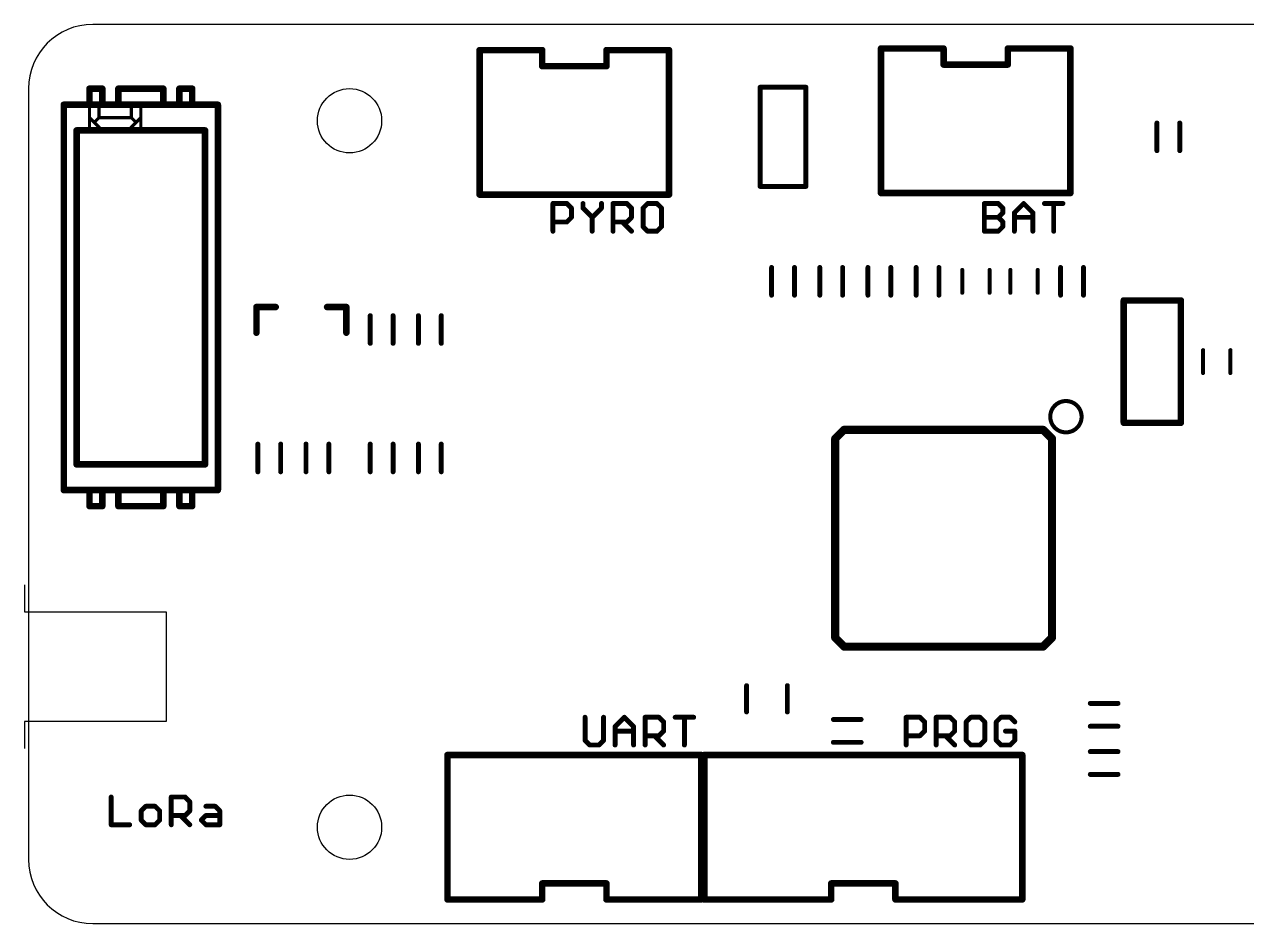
# Model space of a CAD drawing. Extents: x -0.1 to 75.1, y 0 to 28.
# Drawn here: x -0.12 to 37.94, y 0 to 28 of the extents above; entities that cross this region are included whole.
import ezdxf

# ---------------------------------------------------------------- set-up
doc = ezdxf.new("R2010")
doc.units = 0
doc.layers.add('20', color=7, linetype='CONTINUOUS')
doc.layers.add('21', color=253, linetype='CONTINUOUS')

msp = doc.modelspace()

# ---------------------------------------------------------------- linework, layer by layer
at = {"layer": '20'}
for p, q in [((73, 28), (2, 28)), ((0, 26), (0, 2)), ((-0.125, 10.55), (-0.125, 9.7125)), ((-0.125, 9.7125), (4.2875, 9.7125)), ((4.2875, 9.7125), (4.2875, 6.2875)), ((4.2875, 6.2875), (-0.125, 6.2875)), ((-0.125, 6.2875), (-0.125, 5.45)), ((2, 0), (73, 0))]:
    msp.add_line(p, q, dxfattribs=at)
for centre in [(10, 25), (10, 3)]:
    msp.add_circle(centre, 1, dxfattribs=at)
for centre, start, end in [((2, 26), 90, 180), ((2, 2), 180, 270)]:
    msp.add_arc(centre, 2, start, end, dxfattribs=at)
at = {"layer": '21'}
for points, const_width in [([(14.05, 22.7), (14.05, 27.2)], 0.2032), ([(14.05, 27.2), (16, 27.2)], 0.2032), ([(16, 26.7), (16, 27.2)], 0.2032), ([(18, 27.2), (19.95, 27.2)], 0.2032), ([(18, 26.7), (18, 27.2)], 0.2032), ([(19.95, 27.2), (19.95, 22.7)], 0.2032), ([(26.55, 22.75), (26.55, 27.25)], 0.2032), ([(26.55, 27.25), (28.5, 27.25)], 0.2032), ([(28.5, 26.75), (28.5, 27.25)], 0.2032), ([(30.5, 27.25), (32.45, 27.25)], 0.2032), ([(30.5, 26.75), (30.5, 27.25)], 0.2032), ([(32.45, 27.25), (32.45, 22.75)], 0.2032), ([(18, 26.7), (16, 26.7)], 0.2032), ([(30.5, 26.75), (28.5, 26.75)], 0.2032), ([(2.3, 26), (1.9, 26)], 0.2032), ([(1.9, 26), (1.9, 25.6)], 0.2032), ([(2.3, 25.6), (2.3, 26)], 0.2032), ([(4.2, 26), (2.8, 26)], 0.2032), ([(2.8, 26), (2.8, 25.6)], 0.2032), ([(4.2, 25.6), (4.2, 26)], 0.2032), ([(5.1, 26), (4.7, 26)], 0.2032), ([(4.7, 26), (4.7, 25.6)], 0.2032), ([(5.1, 25.6), (5.1, 26)], 0.2032), ([(22.787, 22.956), (22.787, 26.044)], 0.1524), ([(22.787, 26.044), (24.212, 26.044)], 0.1524), ([(24.212, 26.044), (24.212, 22.956)], 0.1524), ([(5.9, 25.5), (1.1, 25.5)], 0.2032), ([(1.1, 25.5), (1.1, 13.5)], 0.2032), ([(5.9, 25.5), (5.9, 13.5)], 0.2032), ([(1.9, 25.4), (1.9, 25.1)], 0.1016), ([(1.9, 25.1), (1.9, 24.8)], 0.1016), ([(1.9, 25.1), (2.2, 24.8)], 0.1016), ([(2.1, 25), (2.2, 25.1)], 0.1016), ([(2.2, 25.4), (2.2, 25.1)], 0.1016), ([(2.2, 25.1), (3.2, 25.1)], 0.1016), ([(3.2, 25.1), (3.2, 25.4)], 0.1016), ([(3.5, 25.1), (3.2, 24.8)], 0.1016), ([(3.3, 25), (3.2, 25.1)], 0.1016), ([(3.5, 25.4), (3.5, 25.1)], 0.1016), ([(3.5, 25.1), (3.5, 24.8)], 0.1016), ([(1.5, 24.7), (1.5, 14.3)], 0.2032), ([(5.5, 24.7), (1.5, 24.7)], 0.2032), ([(5.5, 24.7), (5.5, 14.3)], 0.2032), ([(35.144, 24.932), (35.144, 24.068)], 0.1524), ([(35.856, 24.068), (35.856, 24.932)], 0.1524), ([(24.212, 22.956), (22.787, 22.956)], 0.1524), ([(32.45, 22.75), (26.55, 22.75)], 0.2032), ([(19.95, 22.7), (14.05, 22.7)], 0.2032), ([(16.3341, 21.5602), (16.3341, 22.4245)], 0.1524), ([(16.3341, 22.4245), (16.7663, 22.4245)], 0.1524), ([(16.7663, 22.4245), (16.9103, 22.2805)], 0.1524), ([(17.2696, 22.4245), (17.2696, 22.2805)], 0.1524), ([(17.8459, 22.2805), (17.8459, 22.4245)], 0.1524), ([(18.2052, 21.5602), (18.2052, 22.4245)], 0.1524), ([(18.2052, 22.4245), (18.6373, 22.4245)], 0.1524), ([(18.6373, 22.4245), (18.7814, 22.2805)], 0.1524), ([(19.2847, 22.4245), (19.1407, 22.2805)], 0.1524), ([(19.5728, 22.4245), (19.2847, 22.4245)], 0.1524), ([(19.7169, 22.2805), (19.5728, 22.4245)], 0.1524), ([(29.7696, 21.5602), (29.7696, 22.4245)], 0.1524), ([(29.7696, 22.4245), (30.2018, 22.4245)], 0.1524), ([(30.2018, 22.4245), (30.3459, 22.2805)], 0.1524), ([(30.7052, 22.1364), (30.9933, 22.4245)], 0.1524), ([(30.9933, 22.4245), (31.2814, 22.1364)], 0.1524), ([(31.6407, 22.4245), (32.2169, 22.4245)], 0.1524), ([(31.9288, 21.5602), (31.9288, 22.4245)], 0.1524), ([(16.9103, 22.2805), (16.9103, 21.9924)], 0.1524), ([(17.2696, 22.2805), (17.5578, 21.9924)], 0.1524), ([(17.5578, 21.9924), (17.8459, 22.2805)], 0.1524), ([(18.7814, 22.2805), (18.7814, 21.9924)], 0.1524), ([(19.1407, 22.2805), (19.1407, 21.7043)], 0.1524), ([(19.7169, 21.7043), (19.7169, 22.2805)], 0.1524), ([(30.3459, 22.1364), (30.2018, 21.9924)], 0.1524), ([(30.3459, 22.2805), (30.3459, 22.1364)], 0.1524), ([(30.7052, 21.5602), (30.7052, 22.1364)], 0.1524), ([(31.2814, 22.1364), (31.2814, 21.5602)], 0.1524), ([(16.7663, 21.8483), (16.3341, 21.8483)], 0.1524), ([(16.9103, 21.9924), (16.7663, 21.8483)], 0.1524), ([(17.5578, 21.9924), (17.5578, 21.5602)], 0.1524), ([(18.6373, 21.8483), (18.2052, 21.8483)], 0.1524), ([(18.4933, 21.8483), (18.7814, 21.5602)], 0.1524), ([(18.7814, 21.9924), (18.6373, 21.8483)], 0.1524), ([(19.1407, 21.7043), (19.2847, 21.5602)], 0.1524), ([(19.5728, 21.5602), (19.7169, 21.7043)], 0.1524), ([(29.7696, 21.9924), (30.2018, 21.9924)], 0.1524), ([(30.2018, 21.9924), (30.3459, 21.8483)], 0.1524), ([(30.3459, 21.7043), (30.2018, 21.5602)], 0.1524), ([(30.3459, 21.8483), (30.3459, 21.7043)], 0.1524), ([(30.7052, 21.9924), (31.2814, 21.9924)], 0.1524), ([(19.2847, 21.5602), (19.5728, 21.5602)], 0.1524), ([(30.2018, 21.5602), (29.7696, 21.5602)], 0.1524), ([(23.144, 20.432), (23.144, 19.568)], 0.1524), ([(23.856, 19.568), (23.856, 20.432)], 0.1524), ([(24.644, 20.432), (24.644, 19.568)], 0.1524), ([(25.356, 19.568), (25.356, 20.432)], 0.1524), ([(26.144, 20.432), (26.144, 19.568)], 0.1524), ([(26.856, 19.568), (26.856, 20.432)], 0.1524), ([(27.644, 20.432), (27.644, 19.568)], 0.1524), ([(28.356, 19.568), (28.356, 20.432)], 0.1524), ([(29.081, 20.356), (29.081, 19.644)], 0.127), ([(29.932, 20.356), (29.932, 19.644)], 0.127), ([(30.581, 20.356), (30.581, 19.644)], 0.127), ([(31.432, 20.356), (31.432, 19.644)], 0.127), ([(32.144, 20.432), (32.144, 19.568)], 0.1524), ([(32.856, 19.568), (32.856, 20.432)], 0.1524), ([(34.111, 15.595), (34.111, 19.405)], 0.2032), ([(34.111, 19.405), (35.889, 19.405)], 0.2032), ([(35.889, 19.405), (35.889, 15.595)], 0.2032), ([(7.7, 19.2), (7.1, 19.2)], 0.2032), ([(7.1, 19.2), (7.1, 18.4)], 0.2032), ([(9.3, 19.2), (9.9, 19.2)], 0.2032), ([(9.9, 19.2), (9.9, 18.4)], 0.2032), ([(10.644, 18.932), (10.644, 18.068)], 0.1524), ([(11.356, 18.068), (11.356, 18.932)], 0.1524), ([(12.144, 18.932), (12.144, 18.068)], 0.1524), ([(12.856, 18.068), (12.856, 18.932)], 0.1524), ([(36.581, 17.856), (36.581, 17.144)], 0.127), ([(37.432, 17.856), (37.432, 17.144)], 0.127), ([(35.889, 15.595), (34.111, 15.595)], 0.2032), ([(25.125, 15.1), (25.4, 15.375)], 0.254), ([(25.125, 8.9), (25.125, 15.1)], 0.254), ([(25.4, 15.375), (31.6, 15.375)], 0.254), ([(31.6, 15.375), (31.875, 15.1)], 0.254), ([(31.875, 15.1), (31.875, 8.9)], 0.254), ([(7.144, 14.932), (7.144, 14.068)], 0.1524), ([(7.856, 14.068), (7.856, 14.932)], 0.1524), ([(8.644, 14.932), (8.644, 14.068)], 0.1524), ([(9.356, 14.068), (9.356, 14.932)], 0.1524), ([(10.644, 14.932), (10.644, 14.068)], 0.1524), ([(11.356, 14.068), (11.356, 14.932)], 0.1524), ([(12.144, 14.932), (12.144, 14.068)], 0.1524), ([(12.856, 14.068), (12.856, 14.932)], 0.1524), ([(1.5, 14.3), (5.5, 14.3)], 0.2032), ([(1.1, 13.5), (5.9, 13.5)], 0.2032), ([(1.9, 13.4), (1.9, 13)], 0.2032), ([(2.3, 13), (2.3, 13.4)], 0.2032), ([(2.8, 13.4), (2.8, 13)], 0.2032), ([(4.2, 13), (4.2, 13.4)], 0.2032), ([(4.7, 13.4), (4.7, 13)], 0.2032), ([(5.1, 13), (5.1, 13.4)], 0.2032), ([(1.9, 13), (2.3, 13)], 0.2032), ([(2.8, 13), (4.2, 13)], 0.2032), ([(4.7, 13), (5.1, 13)], 0.2032), ([(25.4, 8.625), (25.125, 8.9)], 0.254), ([(31.875, 8.9), (31.6, 8.625)], 0.254), ([(31.6, 8.625), (25.4, 8.625)], 0.254), ([(22.365, 6.59), (22.365, 7.41)], 0.1524), ([(23.635, 6.59), (23.635, 7.41)], 0.1524), ([(33.932, 6.856), (33.068, 6.856)], 0.1524), ([(17.3341, 6.4245), (17.3341, 5.7043)], 0.1524), ([(17.9103, 5.7043), (17.9103, 6.4245)], 0.1524), ([(18.2696, 6.1364), (18.5578, 6.4245)], 0.1524), ([(18.5578, 6.4245), (18.8459, 6.1364)], 0.1524), ([(19.2052, 5.5602), (19.2052, 6.4245)], 0.1524), ([(19.2052, 6.4245), (19.6373, 6.4245)], 0.1524), ([(19.6373, 6.4245), (19.7814, 6.2805)], 0.1524), ([(20.1407, 6.4245), (20.7169, 6.4245)], 0.1524), ([(20.4288, 5.5602), (20.4288, 6.4245)], 0.1524), ([(27.3341, 5.5602), (27.3341, 6.4245)], 0.1524), ([(27.3341, 6.4245), (27.7663, 6.4245)], 0.1524), ([(27.7663, 6.4245), (27.9103, 6.2805)], 0.1524), ([(28.2696, 5.5602), (28.2696, 6.4245)], 0.1524), ([(28.2696, 6.4245), (28.7018, 6.4245)], 0.1524), ([(28.7018, 6.4245), (28.8459, 6.2805)], 0.1524), ([(29.3492, 6.4245), (29.2052, 6.2805)], 0.1524), ([(29.6373, 6.4245), (29.3492, 6.4245)], 0.1524), ([(29.7814, 6.2805), (29.6373, 6.4245)], 0.1524), ([(30.2847, 6.4245), (30.1407, 6.2805)], 0.1524), ([(30.5728, 6.4245), (30.2847, 6.4245)], 0.1524), ([(30.7169, 6.2805), (30.5728, 6.4245)], 0.1524), ([(18.2696, 5.5602), (18.2696, 6.1364)], 0.1524), ([(18.8459, 6.1364), (18.8459, 5.5602)], 0.1524), ([(19.7814, 6.2805), (19.7814, 5.9924)], 0.1524), ([(25.932, 6.356), (25.068, 6.356)], 0.1524), ([(27.9103, 6.2805), (27.9103, 5.9924)], 0.1524), ([(28.8459, 6.2805), (28.8459, 5.9924)], 0.1524), ([(29.2052, 6.2805), (29.2052, 5.7043)], 0.1524), ([(29.7814, 5.7043), (29.7814, 6.2805)], 0.1524), ([(30.1407, 6.2805), (30.1407, 5.7043)], 0.1524), ([(33.068, 6.144), (33.932, 6.144)], 0.1524), ([(17.3341, 5.7043), (17.4782, 5.5602)], 0.1524), ([(17.7663, 5.5602), (17.9103, 5.7043)], 0.1524), ([(18.2696, 5.9924), (18.8459, 5.9924)], 0.1524), ([(19.6373, 5.8483), (19.2052, 5.8483)], 0.1524), ([(19.4933, 5.8483), (19.7814, 5.5602)], 0.1524), ([(19.7814, 5.9924), (19.6373, 5.8483)], 0.1524), ([(25.068, 5.644), (25.932, 5.644)], 0.1524), ([(27.7663, 5.8483), (27.3341, 5.8483)], 0.1524), ([(27.9103, 5.9924), (27.7663, 5.8483)], 0.1524), ([(28.7018, 5.8483), (28.2696, 5.8483)], 0.1524), ([(28.5578, 5.8483), (28.8459, 5.5602)], 0.1524), ([(28.8459, 5.9924), (28.7018, 5.8483)], 0.1524), ([(29.2052, 5.7043), (29.3492, 5.5602)], 0.1524), ([(29.6373, 5.5602), (29.7814, 5.7043)], 0.1524), ([(30.1407, 5.7043), (30.2847, 5.5602)], 0.1524), ([(30.7169, 5.9924), (30.4288, 5.9924)], 0.1524), ([(30.5728, 5.5602), (30.7169, 5.7043)], 0.1524), ([(30.7169, 5.7043), (30.7169, 5.9924)], 0.1524), ([(13.05, 0.75), (13.05, 5.25)], 0.2032), ([(13.05, 5.25), (20.95, 5.25)], 0.2032), ([(17.4782, 5.5602), (17.7663, 5.5602)], 0.1524), ([(20.95, 5.25), (20.95, 0.75)], 0.2032), ([(21.05, 0.75), (21.05, 5.25)], 0.2032), ([(21.05, 5.25), (30.95, 5.25)], 0.2032), ([(29.3492, 5.5602), (29.6373, 5.5602)], 0.1524), ([(30.2847, 5.5602), (30.5728, 5.5602)], 0.1524), ([(30.95, 5.25), (30.95, 0.75)], 0.2032), ([(33.932, 5.356), (33.068, 5.356)], 0.1524), ([(33.068, 4.644), (33.932, 4.644)], 0.1524), ([(2.5762, 3.9405), (2.5762, 3.0762)], 0.1524), ([(4.4472, 3.0762), (4.4472, 3.9405)], 0.1524), ([(4.4472, 3.9405), (4.8794, 3.9405)], 0.1524), ([(4.8794, 3.9405), (5.0235, 3.7965)], 0.1524), ([(5.0235, 3.7965), (5.0235, 3.5084)], 0.1524), ([(3.6558, 3.6524), (3.5117, 3.5084)], 0.1524), ([(3.5117, 3.5084), (3.5117, 3.2203)], 0.1524), ([(3.9439, 3.6524), (3.6558, 3.6524)], 0.1524), ([(4.0879, 3.5084), (3.9439, 3.6524)], 0.1524), ([(4.0879, 3.2203), (4.0879, 3.5084)], 0.1524), ([(4.8794, 3.3643), (4.4472, 3.3643)], 0.1524), ([(4.7354, 3.3643), (5.0235, 3.0762)], 0.1524), ([(5.0235, 3.5084), (4.8794, 3.3643)], 0.1524), ([(5.3828, 3.2203), (5.5268, 3.3643)], 0.1524), ([(5.5268, 3.6524), (5.8149, 3.6524)], 0.1524), ([(5.5268, 3.3643), (5.959, 3.3643)], 0.1524), ([(5.8149, 3.6524), (5.959, 3.5084)], 0.1524), ([(5.959, 3.5084), (5.959, 3.0762)], 0.1524), ([(2.5762, 3.0762), (3.1524, 3.0762)], 0.1524), ([(3.5117, 3.2203), (3.6558, 3.0762)], 0.1524), ([(3.6558, 3.0762), (3.9439, 3.0762)], 0.1524), ([(3.9439, 3.0762), (4.0879, 3.2203)], 0.1524), ([(5.5268, 3.0762), (5.3828, 3.2203)], 0.1524), ([(5.959, 3.0762), (5.5268, 3.0762)], 0.1524), ([(16, 1.25), (18, 1.25)], 0.2032), ([(16, 1.25), (16, 0.75)], 0.2032), ([(18, 1.25), (18, 0.75)], 0.2032), ([(25, 1.25), (27, 1.25)], 0.2032), ([(25, 1.25), (25, 0.75)], 0.2032), ([(27, 1.25), (27, 0.75)], 0.2032), ([(16, 0.75), (13.05, 0.75)], 0.2032), ([(20.95, 0.75), (18, 0.75)], 0.2032), ([(25, 0.75), (21.05, 0.75)], 0.2032), ([(30.95, 0.75), (27, 0.75)], 0.2032)]:
    msp.add_lwpolyline(points, dxfattribs=dict(at, const_width=const_width))
for points, const_width in [([(14.1008, 27.2, 1), (13.9992, 27.2)], 0.1016), ([(14.05, 27.2508, 1), (14.05, 27.1492)], 0.1016), ([(16.0508, 27.2, 1), (15.9492, 27.2)], 0.1016), ([(16, 27.1492, 1), (16, 27.2508)], 0.1016), ([(18, 27.2508, 1), (18, 27.1492)], 0.1016), ([(18.0508, 27.2, 1), (17.9492, 27.2)], 0.1016), ([(20.0008, 27.2, 1), (19.8992, 27.2)], 0.1016), ([(19.95, 27.1492, 1), (19.95, 27.2508)], 0.1016), ([(26.6008, 27.25, 1), (26.4992, 27.25)], 0.1016), ([(26.55, 27.3008, 1), (26.55, 27.1992)], 0.1016), ([(28.5508, 27.25, 1), (28.4492, 27.25)], 0.1016), ([(28.5, 27.1992, 1), (28.5, 27.3008)], 0.1016), ([(30.5, 27.3008, 1), (30.5, 27.1992)], 0.1016), ([(30.5508, 27.25, 1), (30.4492, 27.25)], 0.1016), ([(32.5008, 27.25, 1), (32.3992, 27.25)], 0.1016), ([(32.45, 27.1992, 1), (32.45, 27.3008)], 0.1016), ([(16, 26.7508, 1), (16, 26.6492)], 0.1016), ([(15.9492, 26.7, 1), (16.0508, 26.7)], 0.1016), ([(17.9492, 26.7, 1), (18.0508, 26.7)], 0.1016), ([(18, 26.6492, 1), (18, 26.7508)], 0.1016), ([(28.5, 26.8008, 1), (28.5, 26.6992)], 0.1016), ([(28.4492, 26.75, 1), (28.5508, 26.75)], 0.1016), ([(30.4492, 26.75, 1), (30.5508, 26.75)], 0.1016), ([(30.5, 26.6992, 1), (30.5, 26.8008)], 0.1016), ([(1.9, 26.0508, 1), (1.9, 25.9492)], 0.1016), ([(1.9508, 26, 1), (1.8492, 26)], 0.1016), ([(2.3508, 26, 1), (2.2492, 26)], 0.1016), ([(2.3, 25.9492, 1), (2.3, 26.0508)], 0.1016), ([(2.8, 26.0508, 1), (2.8, 25.9492)], 0.1016), ([(2.8508, 26, 1), (2.7492, 26)], 0.1016), ([(4.2508, 26, 1), (4.1492, 26)], 0.1016), ([(4.2, 25.9492, 1), (4.2, 26.0508)], 0.1016), ([(4.7, 26.0508, 1), (4.7, 25.9492)], 0.1016), ([(4.7508, 26, 1), (4.6492, 26)], 0.1016), ([(5.1508, 26, 1), (5.0492, 26)], 0.1016), ([(5.1, 25.9492, 1), (5.1, 26.0508)], 0.1016), ([(22.8251, 26.044, 1), (22.7489, 26.044)], 0.0762), ([(22.787, 26.0821, 1), (22.787, 26.0059)], 0.0762), ([(24.2501, 26.044, 1), (24.1739, 26.044)], 0.0762), ([(24.212, 26.0059, 1), (24.212, 26.0821)], 0.0762), ([(1.1, 25.5508, 1), (1.1, 25.4492)], 0.1016), ([(1.1508, 25.5, 1), (1.0492, 25.5)], 0.1016), ([(1.8492, 25.6, 1), (1.9508, 25.6)], 0.1016), ([(2.2492, 25.6, 1), (2.3508, 25.6)], 0.1016), ([(2.7492, 25.6, 1), (2.8508, 25.6)], 0.1016), ([(4.1492, 25.6, 1), (4.2508, 25.6)], 0.1016), ([(4.6492, 25.6, 1), (4.7508, 25.6)], 0.1016), ([(5.0492, 25.6, 1), (5.1508, 25.6)], 0.1016), ([(5.9508, 25.5, 1), (5.8492, 25.5)], 0.1016), ([(5.9, 25.4492, 1), (5.9, 25.5508)], 0.1016), ([(1.918, 25.118, 1), (1.882, 25.082)], 0.0508), ([(1.9254, 25.4, 1), (1.8746, 25.4)], 0.0508), ([(1.9254, 25.1, 1), (1.8746, 25.1)], 0.0508), ([(1.8746, 25.1, 1), (1.9254, 25.1)], 0.0508), ([(2.2254, 25.4, 1), (2.1746, 25.4)], 0.0508), ([(2.2, 25.1254, 1), (2.2, 25.0746)], 0.0508), ([(2.1746, 25.1, 1), (2.2254, 25.1)], 0.0508), ([(2.218, 25.082, 1), (2.182, 25.118)], 0.0508), ([(3.218, 25.118, 1), (3.182, 25.082)], 0.0508), ([(3.2254, 25.4, 1), (3.1746, 25.4)], 0.0508), ([(3.1746, 25.1, 1), (3.2254, 25.1)], 0.0508), ([(3.2, 25.0746, 1), (3.2, 25.1254)], 0.0508), ([(3.5254, 25.4, 1), (3.4746, 25.4)], 0.0508), ([(3.5254, 25.1, 1), (3.4746, 25.1)], 0.0508), ([(3.4746, 25.1, 1), (3.5254, 25.1)], 0.0508), ([(3.518, 25.082, 1), (3.482, 25.118)], 0.0508), ([(1.5508, 24.7, 1), (1.4492, 24.7)], 0.1016), ([(1.5, 24.7508, 1), (1.5, 24.6492)], 0.1016), ([(1.8746, 24.8, 1), (1.9254, 24.8)], 0.0508), ([(2.082, 25.018, 1), (2.118, 24.982)], 0.0508), ([(2.182, 24.782, 1), (2.218, 24.818)], 0.0508), ([(3.182, 24.818, 1), (3.218, 24.782)], 0.0508), ([(3.282, 24.982, 1), (3.318, 25.018)], 0.0508), ([(3.4746, 24.8, 1), (3.5254, 24.8)], 0.0508), ([(5.5508, 24.7, 1), (5.4492, 24.7)], 0.1016), ([(5.5, 24.6492, 1), (5.5, 24.7508)], 0.1016), ([(35.1821, 24.932, 1), (35.1059, 24.932)], 0.0762), ([(35.8941, 24.932, 1), (35.8179, 24.932)], 0.0762), ([(35.1059, 24.068, 1), (35.1821, 24.068)], 0.0762), ([(35.8179, 24.068, 1), (35.8941, 24.068)], 0.0762), ([(22.787, 22.9941, 1), (22.787, 22.9179)], 0.0762), ([(22.7489, 22.956, 1), (22.8251, 22.956)], 0.0762), ([(24.1739, 22.956, 1), (24.2501, 22.956)], 0.0762), ([(24.212, 22.9179, 1), (24.212, 22.9941)], 0.0762), ([(26.55, 22.8008, 1), (26.55, 22.6992)], 0.1016), ([(32.45, 22.6992, 1), (32.45, 22.8008)], 0.1016), ([(14.05, 22.7508, 1), (14.05, 22.6492)], 0.1016), ([(13.9992, 22.7, 1), (14.1008, 22.7)], 0.1016), ([(16.3722, 22.4245, 1), (16.296, 22.4245)], 0.0762), ([(16.3341, 22.4626, 1), (16.3341, 22.3864)], 0.0762), ([(16.7932, 22.4515, 1), (16.7393, 22.3976)], 0.0762), ([(16.7663, 22.3864, 1), (16.7663, 22.4626)], 0.0762), ([(17.3077, 22.4245, 1), (17.2315, 22.4245)], 0.0762), ([(17.884, 22.4245, 1), (17.8078, 22.4245)], 0.0762), ([(18.2433, 22.4245, 1), (18.1671, 22.4245)], 0.0762), ([(18.2052, 22.4626, 1), (18.2052, 22.3864)], 0.0762), ([(18.6643, 22.4515, 1), (18.6104, 22.3976)], 0.0762), ([(18.6373, 22.3864, 1), (18.6373, 22.4626)], 0.0762), ([(19.2847, 22.4626, 1), (19.2847, 22.3864)], 0.0762), ([(19.3117, 22.3976, 1), (19.2578, 22.4515)], 0.0762), ([(19.5998, 22.4515, 1), (19.5459, 22.3976)], 0.0762), ([(19.5728, 22.3864, 1), (19.5728, 22.4626)], 0.0762), ([(19.8992, 22.7, 1), (20.0008, 22.7)], 0.1016), ([(19.95, 22.6492, 1), (19.95, 22.7508)], 0.1016), ([(26.4992, 22.75, 1), (26.6008, 22.75)], 0.1016), ([(29.8077, 22.4245, 1), (29.7315, 22.4245)], 0.0762), ([(29.7696, 22.4626, 1), (29.7696, 22.3864)], 0.0762), ([(30.2288, 22.4515, 1), (30.1749, 22.3976)], 0.0762), ([(30.2018, 22.3864, 1), (30.2018, 22.4626)], 0.0762), ([(31.0202, 22.4515, 1), (30.9663, 22.3976)], 0.0762), ([(31.0202, 22.3976, 1), (30.9663, 22.4515)], 0.0762), ([(31.6407, 22.4626, 1), (31.6407, 22.3864)], 0.0762), ([(31.9669, 22.4245, 1), (31.8907, 22.4245)], 0.0762), ([(32.2169, 22.3864, 1), (32.2169, 22.4626)], 0.0762), ([(32.3992, 22.75, 1), (32.5008, 22.75)], 0.1016), ([(16.9484, 22.2805, 1), (16.8722, 22.2805)], 0.0762), ([(16.8834, 22.2535, 1), (16.9373, 22.3074)], 0.0762), ([(17.2966, 22.3074, 1), (17.2427, 22.2535)], 0.0762), ([(17.2315, 22.2805, 1), (17.3077, 22.2805)], 0.0762), ([(17.8078, 22.2805, 1), (17.884, 22.2805)], 0.0762), ([(17.8728, 22.2535, 1), (17.8189, 22.3074)], 0.0762), ([(18.8195, 22.2805, 1), (18.7433, 22.2805)], 0.0762), ([(18.7544, 22.2535, 1), (18.8083, 22.3074)], 0.0762), ([(19.1137, 22.3074, 1), (19.1676, 22.2535)], 0.0762), ([(19.1788, 22.2805, 1), (19.1026, 22.2805)], 0.0762), ([(19.755, 22.2805, 1), (19.6788, 22.2805)], 0.0762), ([(19.69, 22.2535, 1), (19.7438, 22.3074)], 0.0762), ([(30.384, 22.2805, 1), (30.3078, 22.2805)], 0.0762), ([(30.3078, 22.1364, 1), (30.384, 22.1364)], 0.0762), ([(30.3189, 22.2535, 1), (30.3728, 22.3074)], 0.0762), ([(30.3728, 22.1095, 1), (30.3189, 22.1634)], 0.0762), ([(30.6782, 22.1634, 1), (30.7321, 22.1095)], 0.0762), ([(30.7433, 22.1364, 1), (30.6671, 22.1364)], 0.0762), ([(31.3195, 22.1364, 1), (31.2433, 22.1364)], 0.0762), ([(31.2544, 22.1095, 1), (31.3083, 22.1634)], 0.0762), ([(16.3341, 21.8864, 1), (16.3341, 21.8102)], 0.0762), ([(16.7393, 21.8753, 1), (16.7932, 21.8214)], 0.0762), ([(16.7663, 21.8102, 1), (16.7663, 21.8864)], 0.0762), ([(16.8722, 21.9924, 1), (16.9484, 21.9924)], 0.0762), ([(16.9373, 21.9654, 1), (16.8834, 22.0193)], 0.0762), ([(17.5308, 22.0193, 1), (17.5847, 21.9654)], 0.0762), ([(17.5959, 21.9924, 1), (17.5197, 21.9924)], 0.0762), ([(17.5308, 21.9654, 1), (17.5847, 22.0193)], 0.0762), ([(18.2052, 21.8864, 1), (18.2052, 21.8102)], 0.0762), ([(18.5202, 21.8753, 1), (18.4663, 21.8214)], 0.0762), ([(18.6104, 21.8753, 1), (18.6643, 21.8214)], 0.0762), ([(18.6373, 21.8102, 1), (18.6373, 21.8864)], 0.0762), ([(18.7433, 21.9924, 1), (18.8195, 21.9924)], 0.0762), ([(18.8083, 21.9654, 1), (18.7544, 22.0193)], 0.0762), ([(19.1676, 21.7312, 1), (19.1137, 21.6773)], 0.0762), ([(19.1026, 21.7043, 1), (19.1788, 21.7043)], 0.0762), ([(19.6788, 21.7043, 1), (19.755, 21.7043)], 0.0762), ([(19.7438, 21.6773, 1), (19.69, 21.7312)], 0.0762), ([(29.7696, 22.0305, 1), (29.7696, 21.9543)], 0.0762), ([(30.2288, 22.0193, 1), (30.1749, 21.9654)], 0.0762), ([(30.1749, 22.0193, 1), (30.2288, 21.9654)], 0.0762), ([(30.2018, 21.9543, 1), (30.2018, 22.0305)], 0.0762), ([(30.384, 21.8483, 1), (30.3078, 21.8483)], 0.0762), ([(30.3078, 21.7043, 1), (30.384, 21.7043)], 0.0762), ([(30.3189, 21.8214, 1), (30.3728, 21.8753)], 0.0762), ([(30.3728, 21.6773, 1), (30.3189, 21.7312)], 0.0762), ([(30.7052, 22.0305, 1), (30.7052, 21.9543)], 0.0762), ([(31.2814, 21.9543, 1), (31.2814, 22.0305)], 0.0762), ([(16.296, 21.5602, 1), (16.3722, 21.5602)], 0.0762), ([(17.5197, 21.5602, 1), (17.5959, 21.5602)], 0.0762), ([(18.1671, 21.5602, 1), (18.2433, 21.5602)], 0.0762), ([(18.7544, 21.5333, 1), (18.8083, 21.5871)], 0.0762), ([(19.2847, 21.5983, 1), (19.2847, 21.5221)], 0.0762), ([(19.2578, 21.5333, 1), (19.3117, 21.5871)], 0.0762), ([(19.5459, 21.5871, 1), (19.5998, 21.5333)], 0.0762), ([(19.5728, 21.5221, 1), (19.5728, 21.5983)], 0.0762), ([(29.7696, 21.5983, 1), (29.7696, 21.5221)], 0.0762), ([(29.7315, 21.5602, 1), (29.8077, 21.5602)], 0.0762), ([(30.1749, 21.5871, 1), (30.2288, 21.5333)], 0.0762), ([(30.2018, 21.5221, 1), (30.2018, 21.5983)], 0.0762), ([(30.6671, 21.5602, 1), (30.7433, 21.5602)], 0.0762), ([(31.2433, 21.5602, 1), (31.3195, 21.5602)], 0.0762), ([(31.8907, 21.5602, 1), (31.9669, 21.5602)], 0.0762), ([(23.1821, 20.432, 1), (23.1059, 20.432)], 0.0762), ([(23.8941, 20.432, 1), (23.8179, 20.432)], 0.0762), ([(24.6821, 20.432, 1), (24.6059, 20.432)], 0.0762), ([(25.3941, 20.432, 1), (25.3179, 20.432)], 0.0762), ([(26.1821, 20.432, 1), (26.1059, 20.432)], 0.0762), ([(26.8941, 20.432, 1), (26.8179, 20.432)], 0.0762), ([(27.6821, 20.432, 1), (27.6059, 20.432)], 0.0762), ([(28.3941, 20.432, 1), (28.3179, 20.432)], 0.0762), ([(29.1128, 20.356, 1), (29.0493, 20.356)], 0.0635), ([(29.9638, 20.356, 1), (29.9003, 20.356)], 0.0635), ([(30.6128, 20.356, 1), (30.5493, 20.356)], 0.0635), ([(31.4638, 20.356, 1), (31.4003, 20.356)], 0.0635), ([(32.1821, 20.432, 1), (32.1059, 20.432)], 0.0762), ([(32.8941, 20.432, 1), (32.8179, 20.432)], 0.0762), ([(23.1059, 19.568, 1), (23.1821, 19.568)], 0.0762), ([(23.8179, 19.568, 1), (23.8941, 19.568)], 0.0762), ([(24.6059, 19.568, 1), (24.6821, 19.568)], 0.0762), ([(25.3179, 19.568, 1), (25.3941, 19.568)], 0.0762), ([(26.1059, 19.568, 1), (26.1821, 19.568)], 0.0762), ([(26.8179, 19.568, 1), (26.8941, 19.568)], 0.0762), ([(27.6059, 19.568, 1), (27.6821, 19.568)], 0.0762), ([(28.3179, 19.568, 1), (28.3941, 19.568)], 0.0762), ([(29.0493, 19.644, 1), (29.1128, 19.644)], 0.0635), ([(29.9003, 19.644, 1), (29.9638, 19.644)], 0.0635), ([(30.5493, 19.644, 1), (30.6128, 19.644)], 0.0635), ([(31.4003, 19.644, 1), (31.4638, 19.644)], 0.0635), ([(32.1059, 19.568, 1), (32.1821, 19.568)], 0.0762), ([(32.8179, 19.568, 1), (32.8941, 19.568)], 0.0762), ([(34.1618, 19.405, 1), (34.0602, 19.405)], 0.1016), ([(34.111, 19.4558, 1), (34.111, 19.3542)], 0.1016), ([(35.9398, 19.405, 1), (35.8382, 19.405)], 0.1016), ([(35.889, 19.3542, 1), (35.889, 19.4558)], 0.1016), ([(7.1, 19.2508, 1), (7.1, 19.1492)], 0.1016), ([(7.1508, 19.2, 1), (7.0492, 19.2)], 0.1016), ([(7.7, 19.1492, 1), (7.7, 19.2508)], 0.1016), ([(9.3, 19.2508, 1), (9.3, 19.1492)], 0.1016), ([(9.9508, 19.2, 1), (9.8492, 19.2)], 0.1016), ([(9.9, 19.1492, 1), (9.9, 19.2508)], 0.1016), ([(10.6821, 18.932, 1), (10.6059, 18.932)], 0.0762), ([(11.3941, 18.932, 1), (11.3179, 18.932)], 0.0762), ([(12.1821, 18.932, 1), (12.1059, 18.932)], 0.0762), ([(12.8941, 18.932, 1), (12.8179, 18.932)], 0.0762), ([(7.0492, 18.4, 1), (7.1508, 18.4)], 0.1016), ([(9.8492, 18.4, 1), (9.9508, 18.4)], 0.1016), ([(10.6059, 18.068, 1), (10.6821, 18.068)], 0.0762), ([(11.3179, 18.068, 1), (11.3941, 18.068)], 0.0762), ([(12.1059, 18.068, 1), (12.1821, 18.068)], 0.0762), ([(12.8179, 18.068, 1), (12.8941, 18.068)], 0.0762), ([(36.6128, 17.856, 1), (36.5493, 17.856)], 0.0635), ([(37.4638, 17.856, 1), (37.4002, 17.856)], 0.0635), ([(36.5493, 17.144, 1), (36.6128, 17.144)], 0.0635), ([(37.4002, 17.144, 1), (37.4638, 17.144)], 0.0635), ([(32.31, 15.2967, 1), (32.31, 16.2725, 1), (32.31, 15.2967)], 0.127), ([(34.111, 15.6458, 1), (34.111, 15.5442)], 0.1016), ([(34.0602, 15.595, 1), (34.1618, 15.595)], 0.1016), ([(35.8382, 15.595, 1), (35.9398, 15.595)], 0.1016), ([(35.889, 15.5442, 1), (35.889, 15.6458)], 0.1016), ([(25.1885, 15.1, 1), (25.0615, 15.1)], 0.127), ([(25.4, 15.4385, 1), (25.4, 15.3115)], 0.127), ([(25.4449, 15.3301, 1), (25.3551, 15.4199)], 0.127), ([(31.6449, 15.4199, 1), (31.5551, 15.3301)], 0.127), ([(31.6, 15.3115, 1), (31.6, 15.4385)], 0.127), ([(31.9385, 15.1, 1), (31.8115, 15.1)], 0.127), ([(7.1821, 14.932, 1), (7.1059, 14.932)], 0.0762), ([(7.8941, 14.932, 1), (7.8179, 14.932)], 0.0762), ([(8.6821, 14.932, 1), (8.6059, 14.932)], 0.0762), ([(9.3941, 14.932, 1), (9.3179, 14.932)], 0.0762), ([(10.6821, 14.932, 1), (10.6059, 14.932)], 0.0762), ([(11.3941, 14.932, 1), (11.3179, 14.932)], 0.0762), ([(12.1821, 14.932, 1), (12.1059, 14.932)], 0.0762), ([(12.8941, 14.932, 1), (12.8179, 14.932)], 0.0762), ([(25.0801, 15.1449, 1), (25.1699, 15.0551)], 0.127), ([(31.8301, 15.0551, 1), (31.9199, 15.1449)], 0.127), ([(1.5, 14.3508, 1), (1.5, 14.2492)], 0.1016), ([(1.4492, 14.3, 1), (1.5508, 14.3)], 0.1016), ([(5.4492, 14.3, 1), (5.5508, 14.3)], 0.1016), ([(5.5, 14.2492, 1), (5.5, 14.3508)], 0.1016), ([(7.1059, 14.068, 1), (7.1821, 14.068)], 0.0762), ([(7.8179, 14.068, 1), (7.8941, 14.068)], 0.0762), ([(8.6059, 14.068, 1), (8.6821, 14.068)], 0.0762), ([(9.3179, 14.068, 1), (9.3941, 14.068)], 0.0762), ([(10.6059, 14.068, 1), (10.6821, 14.068)], 0.0762), ([(11.3179, 14.068, 1), (11.3941, 14.068)], 0.0762), ([(12.1059, 14.068, 1), (12.1821, 14.068)], 0.0762), ([(12.8179, 14.068, 1), (12.8941, 14.068)], 0.0762), ([(1.1, 13.5508, 1), (1.1, 13.4492)], 0.1016), ([(1.0492, 13.5, 1), (1.1508, 13.5)], 0.1016), ([(1.9508, 13.4, 1), (1.8492, 13.4)], 0.1016), ([(2.3508, 13.4, 1), (2.2492, 13.4)], 0.1016), ([(2.8508, 13.4, 1), (2.7492, 13.4)], 0.1016), ([(4.2508, 13.4, 1), (4.1492, 13.4)], 0.1016), ([(4.7508, 13.4, 1), (4.6492, 13.4)], 0.1016), ([(5.1508, 13.4, 1), (5.0492, 13.4)], 0.1016), ([(5.8492, 13.5, 1), (5.9508, 13.5)], 0.1016), ([(5.9, 13.4492, 1), (5.9, 13.5508)], 0.1016), ([(1.9, 13.0508, 1), (1.9, 12.9492)], 0.1016), ([(1.8492, 13, 1), (1.9508, 13)], 0.1016), ([(2.2492, 13, 1), (2.3508, 13)], 0.1016), ([(2.3, 12.9492, 1), (2.3, 13.0508)], 0.1016), ([(2.8, 13.0508, 1), (2.8, 12.9492)], 0.1016), ([(2.7492, 13, 1), (2.8508, 13)], 0.1016), ([(4.1492, 13, 1), (4.2508, 13)], 0.1016), ([(4.2, 12.9492, 1), (4.2, 13.0508)], 0.1016), ([(4.7, 13.0508, 1), (4.7, 12.9492)], 0.1016), ([(4.6492, 13, 1), (4.7508, 13)], 0.1016), ([(5.0492, 13, 1), (5.1508, 13)], 0.1016), ([(5.1, 12.9492, 1), (5.1, 13.0508)], 0.1016), ([(25.1699, 8.9449, 1), (25.0801, 8.8551)], 0.127), ([(25.0615, 8.9, 1), (25.1885, 8.9)], 0.127), ([(31.8115, 8.9, 1), (31.9385, 8.9)], 0.127), ([(31.9199, 8.8551, 1), (31.8301, 8.9449)], 0.127), ([(25.4, 8.6885, 1), (25.4, 8.5615)], 0.127), ([(25.3551, 8.5801, 1), (25.4449, 8.6699)], 0.127), ([(31.5551, 8.6699, 1), (31.6449, 8.5801)], 0.127), ([(31.6, 8.5615, 1), (31.6, 8.6885)], 0.127), ([(22.4031, 7.41, 1), (22.3269, 7.41)], 0.0762), ([(23.6731, 7.41, 1), (23.5969, 7.41)], 0.0762), ([(33.068, 6.8941, 1), (33.068, 6.8179)], 0.0762), ([(33.932, 6.8179, 1), (33.932, 6.8941)], 0.0762), ([(17.3722, 6.4245, 1), (17.296, 6.4245)], 0.0762), ([(17.9484, 6.4245, 1), (17.8722, 6.4245)], 0.0762), ([(18.5847, 6.4515, 1), (18.5308, 6.3976)], 0.0762), ([(18.5847, 6.3976, 1), (18.5308, 6.4515)], 0.0762), ([(19.2433, 6.4245, 1), (19.1671, 6.4245)], 0.0762), ([(19.2052, 6.4626, 1), (19.2052, 6.3864)], 0.0762), ([(19.6643, 6.4515, 1), (19.6104, 6.3976)], 0.0762), ([(19.6373, 6.3864, 1), (19.6373, 6.4626)], 0.0762), ([(20.1407, 6.4626, 1), (20.1407, 6.3864)], 0.0762), ([(20.4669, 6.4245, 1), (20.3907, 6.4245)], 0.0762), ([(20.7169, 6.3864, 1), (20.7169, 6.4626)], 0.0762), ([(22.3269, 6.59, 1), (22.4031, 6.59)], 0.0762), ([(23.5969, 6.59, 1), (23.6731, 6.59)], 0.0762), ([(27.3722, 6.4245, 1), (27.296, 6.4245)], 0.0762), ([(27.3341, 6.4626, 1), (27.3341, 6.3864)], 0.0762), ([(27.7932, 6.4515, 1), (27.7393, 6.3976)], 0.0762), ([(27.7663, 6.3864, 1), (27.7663, 6.4626)], 0.0762), ([(28.3077, 6.4245, 1), (28.2315, 6.4245)], 0.0762), ([(28.2696, 6.4626, 1), (28.2696, 6.3864)], 0.0762), ([(28.7288, 6.4515, 1), (28.6749, 6.3976)], 0.0762), ([(28.7018, 6.3864, 1), (28.7018, 6.4626)], 0.0762), ([(29.3492, 6.4626, 1), (29.3492, 6.3864)], 0.0762), ([(29.3762, 6.3976, 1), (29.3223, 6.4515)], 0.0762), ([(29.6643, 6.4515, 1), (29.6104, 6.3976)], 0.0762), ([(29.6373, 6.3864, 1), (29.6373, 6.4626)], 0.0762), ([(30.2847, 6.4626, 1), (30.2847, 6.3864)], 0.0762), ([(30.3117, 6.3976, 1), (30.2578, 6.4515)], 0.0762), ([(30.5998, 6.4515, 1), (30.5459, 6.3976)], 0.0762), ([(30.5728, 6.3864, 1), (30.5728, 6.4626)], 0.0762), ([(18.3077, 6.1364, 1), (18.2315, 6.1364)], 0.0762), ([(18.2427, 6.1634, 1), (18.2966, 6.1095)], 0.0762), ([(18.884, 6.1364, 1), (18.8078, 6.1364)], 0.0762), ([(18.8189, 6.1095, 1), (18.8728, 6.1634)], 0.0762), ([(19.8195, 6.2805, 1), (19.7433, 6.2805)], 0.0762), ([(19.7544, 6.2535, 1), (19.8083, 6.3074)], 0.0762), ([(25.068, 6.3941, 1), (25.068, 6.3179)], 0.0762), ([(25.932, 6.3179, 1), (25.932, 6.3941)], 0.0762), ([(27.9484, 6.2805, 1), (27.8722, 6.2805)], 0.0762), ([(27.8834, 6.2535, 1), (27.9373, 6.3074)], 0.0762), ([(28.884, 6.2805, 1), (28.8078, 6.2805)], 0.0762), ([(28.8189, 6.2535, 1), (28.8728, 6.3074)], 0.0762), ([(29.1782, 6.3074, 1), (29.2321, 6.2535)], 0.0762), ([(29.2433, 6.2805, 1), (29.1671, 6.2805)], 0.0762), ([(29.8195, 6.2805, 1), (29.7433, 6.2805)], 0.0762), ([(29.7544, 6.2535, 1), (29.8083, 6.3074)], 0.0762), ([(30.1137, 6.3074, 1), (30.1676, 6.2535)], 0.0762), ([(30.1788, 6.2805, 1), (30.1026, 6.2805)], 0.0762), ([(30.69, 6.2535, 1), (30.7438, 6.3074)], 0.0762), ([(33.068, 6.1821, 1), (33.068, 6.1059)], 0.0762), ([(33.932, 6.1059, 1), (33.932, 6.1821)], 0.0762), ([(17.3611, 5.7312, 1), (17.3072, 5.6773)], 0.0762), ([(17.296, 5.7043, 1), (17.3722, 5.7043)], 0.0762), ([(17.8722, 5.7043, 1), (17.9484, 5.7043)], 0.0762), ([(17.9373, 5.6773, 1), (17.8834, 5.7312)], 0.0762), ([(18.2696, 6.0305, 1), (18.2696, 5.9543)], 0.0762), ([(18.8459, 5.9543, 1), (18.8459, 6.0305)], 0.0762), ([(19.2052, 5.8864, 1), (19.2052, 5.8102)], 0.0762), ([(19.5202, 5.8753, 1), (19.4663, 5.8214)], 0.0762), ([(19.6104, 5.8753, 1), (19.6643, 5.8214)], 0.0762), ([(19.6373, 5.8102, 1), (19.6373, 5.8864)], 0.0762), ([(19.7433, 5.9924, 1), (19.8195, 5.9924)], 0.0762), ([(19.8083, 5.9654, 1), (19.7544, 6.0193)], 0.0762), ([(25.068, 5.6821, 1), (25.068, 5.6059)], 0.0762), ([(25.932, 5.6059, 1), (25.932, 5.6821)], 0.0762), ([(27.3341, 5.8864, 1), (27.3341, 5.8102)], 0.0762), ([(27.7393, 5.8753, 1), (27.7932, 5.8214)], 0.0762), ([(27.7663, 5.8102, 1), (27.7663, 5.8864)], 0.0762), ([(27.8722, 5.9924, 1), (27.9484, 5.9924)], 0.0762), ([(27.9373, 5.9654, 1), (27.8834, 6.0193)], 0.0762), ([(28.2696, 5.8864, 1), (28.2696, 5.8102)], 0.0762), ([(28.5847, 5.8753, 1), (28.5308, 5.8214)], 0.0762), ([(28.6749, 5.8753, 1), (28.7288, 5.8214)], 0.0762), ([(28.7018, 5.8102, 1), (28.7018, 5.8864)], 0.0762), ([(28.8078, 5.9924, 1), (28.884, 5.9924)], 0.0762), ([(28.8728, 5.9654, 1), (28.8189, 6.0193)], 0.0762), ([(29.2321, 5.7312, 1), (29.1782, 5.6773)], 0.0762), ([(29.1671, 5.7043, 1), (29.2433, 5.7043)], 0.0762), ([(29.7433, 5.7043, 1), (29.8195, 5.7043)], 0.0762), ([(29.8083, 5.6773, 1), (29.7544, 5.7312)], 0.0762), ([(30.1676, 5.7312, 1), (30.1137, 5.6773)], 0.0762), ([(30.1026, 5.7043, 1), (30.1788, 5.7043)], 0.0762), ([(30.4288, 6.0305, 1), (30.4288, 5.9543)], 0.0762), ([(30.755, 5.9924, 1), (30.6788, 5.9924)], 0.0762), ([(30.6788, 5.7043, 1), (30.755, 5.7043)], 0.0762), ([(30.7438, 5.6773, 1), (30.69, 5.7312)], 0.0762), ([(30.7169, 5.9543, 1), (30.7169, 6.0305)], 0.0762), ([(13.1008, 5.25, 1), (12.9992, 5.25)], 0.1016), ([(13.05, 5.3008, 1), (13.05, 5.1992)], 0.1016), ([(17.4782, 5.5983, 1), (17.4782, 5.5221)], 0.0762), ([(17.4512, 5.5333, 1), (17.5051, 5.5871)], 0.0762), ([(17.7393, 5.5871, 1), (17.7932, 5.5333)], 0.0762), ([(17.7663, 5.5221, 1), (17.7663, 5.5983)], 0.0762), ([(18.2315, 5.5602, 1), (18.3077, 5.5602)], 0.0762), ([(18.8078, 5.5602, 1), (18.884, 5.5602)], 0.0762), ([(19.1671, 5.5602, 1), (19.2433, 5.5602)], 0.0762), ([(19.7544, 5.5333, 1), (19.8083, 5.5871)], 0.0762), ([(20.3907, 5.5602, 1), (20.4669, 5.5602)], 0.0762), ([(21.0008, 5.25, 1), (20.8992, 5.25)], 0.1016), ([(20.95, 5.1992, 1), (20.95, 5.3008)], 0.1016), ([(21.1008, 5.25, 1), (20.9992, 5.25)], 0.1016), ([(21.05, 5.3008, 1), (21.05, 5.1992)], 0.1016), ([(27.296, 5.5602, 1), (27.3722, 5.5602)], 0.0762), ([(28.2315, 5.5602, 1), (28.3077, 5.5602)], 0.0762), ([(28.8189, 5.5333, 1), (28.8728, 5.5871)], 0.0762), ([(29.3492, 5.5983, 1), (29.3492, 5.5221)], 0.0762), ([(29.3223, 5.5333, 1), (29.3762, 5.5871)], 0.0762), ([(29.6104, 5.5871, 1), (29.6643, 5.5333)], 0.0762), ([(29.6373, 5.5221, 1), (29.6373, 5.5983)], 0.0762), ([(30.2847, 5.5983, 1), (30.2847, 5.5221)], 0.0762), ([(30.2578, 5.5333, 1), (30.3117, 5.5871)], 0.0762), ([(30.5459, 5.5871, 1), (30.5998, 5.5333)], 0.0762), ([(30.5728, 5.5221, 1), (30.5728, 5.5983)], 0.0762), ([(31.0008, 5.25, 1), (30.8992, 5.25)], 0.1016), ([(30.95, 5.1992, 1), (30.95, 5.3008)], 0.1016), ([(33.068, 5.3941, 1), (33.068, 5.3179)], 0.0762), ([(33.932, 5.3179, 1), (33.932, 5.3941)], 0.0762), ([(33.068, 4.6821, 1), (33.068, 4.6059)], 0.0762), ([(33.932, 4.6059, 1), (33.932, 4.6821)], 0.0762), ([(2.6143, 3.9405, 1), (2.5381, 3.9405)], 0.0762), ([(4.4853, 3.9405, 1), (4.4091, 3.9405)], 0.0762), ([(4.4472, 3.9786, 1), (4.4472, 3.9024)], 0.0762), ([(4.9063, 3.9675, 1), (4.8525, 3.9136)], 0.0762), ([(4.8794, 3.9024, 1), (4.8794, 3.9786)], 0.0762), ([(5.0616, 3.7965, 1), (4.9854, 3.7965)], 0.0762), ([(4.9965, 3.7695, 1), (5.0504, 3.8234)], 0.0762), ([(3.5498, 3.5084, 1), (3.4736, 3.5084)], 0.0762), ([(3.4848, 3.5353, 1), (3.5387, 3.4814)], 0.0762), ([(3.6558, 3.6905, 1), (3.6558, 3.6143)], 0.0762), ([(3.6827, 3.6255, 1), (3.6288, 3.6794)], 0.0762), ([(3.9708, 3.6794, 1), (3.9169, 3.6255)], 0.0762), ([(3.9439, 3.6143, 1), (3.9439, 3.6905)], 0.0762), ([(4.126, 3.5084, 1), (4.0498, 3.5084)], 0.0762), ([(4.061, 3.4814, 1), (4.1149, 3.5353)], 0.0762), ([(4.4472, 3.4024, 1), (4.4472, 3.3262)], 0.0762), ([(4.7623, 3.3913, 1), (4.7084, 3.3374)], 0.0762), ([(4.8525, 3.3913, 1), (4.9063, 3.3374)], 0.0762), ([(4.8794, 3.3262, 1), (4.8794, 3.4024)], 0.0762), ([(4.9854, 3.5084, 1), (5.0616, 3.5084)], 0.0762), ([(5.0504, 3.4814, 1), (4.9965, 3.5353)], 0.0762), ([(5.5268, 3.6905, 1), (5.5268, 3.6143)], 0.0762), ([(5.5268, 3.4024, 1), (5.5268, 3.3262)], 0.0762), ([(5.5538, 3.3374, 1), (5.4999, 3.3913)], 0.0762), ([(5.8419, 3.6794, 1), (5.788, 3.6255)], 0.0762), ([(5.8149, 3.6143, 1), (5.8149, 3.6905)], 0.0762), ([(5.9971, 3.5084, 1), (5.9209, 3.5084)], 0.0762), ([(5.932, 3.4814, 1), (5.9859, 3.5353)], 0.0762), ([(5.959, 3.3262, 1), (5.959, 3.4024)], 0.0762), ([(2.5762, 3.1143, 1), (2.5762, 3.0381)], 0.0762), ([(2.5381, 3.0762, 1), (2.6143, 3.0762)], 0.0762), ([(3.1524, 3.0381, 1), (3.1524, 3.1143)], 0.0762), ([(3.5387, 3.2472, 1), (3.4848, 3.1933)], 0.0762), ([(3.4736, 3.2203, 1), (3.5498, 3.2203)], 0.0762), ([(3.6558, 3.1143, 1), (3.6558, 3.0381)], 0.0762), ([(3.6288, 3.0493, 1), (3.6827, 3.1031)], 0.0762), ([(3.9169, 3.1031, 1), (3.9708, 3.0493)], 0.0762), ([(3.9439, 3.0381, 1), (3.9439, 3.1143)], 0.0762), ([(4.0498, 3.2203, 1), (4.126, 3.2203)], 0.0762), ([(4.1149, 3.1933, 1), (4.061, 3.2472)], 0.0762), ([(4.4091, 3.0762, 1), (4.4853, 3.0762)], 0.0762), ([(4.9965, 3.0493, 1), (5.0504, 3.1031)], 0.0762), ([(5.4097, 3.2472, 1), (5.3558, 3.1933)], 0.0762), ([(5.3558, 3.2472, 1), (5.4097, 3.1933)], 0.0762), ([(5.5268, 3.1143, 1), (5.5268, 3.0381)], 0.0762), ([(5.4999, 3.0493, 1), (5.5538, 3.1031)], 0.0762), ([(5.9209, 3.0762, 1), (5.9971, 3.0762)], 0.0762), ([(5.959, 3.0381, 1), (5.959, 3.1143)], 0.0762), ([(16, 1.3008, 1), (16, 1.1992)], 0.1016), ([(16.0508, 1.25, 1), (15.9492, 1.25)], 0.1016), ([(18.0508, 1.25, 1), (17.9492, 1.25)], 0.1016), ([(18, 1.1992, 1), (18, 1.3008)], 0.1016), ([(25, 1.3008, 1), (25, 1.1992)], 0.1016), ([(25.0508, 1.25, 1), (24.9492, 1.25)], 0.1016), ([(27.0508, 1.25, 1), (26.9492, 1.25)], 0.1016), ([(27, 1.1992, 1), (27, 1.3008)], 0.1016), ([(13.05, 0.8008, 1), (13.05, 0.6992)], 0.1016), ([(12.9992, 0.75, 1), (13.1008, 0.75)], 0.1016), ([(15.9492, 0.75, 1), (16.0508, 0.75)], 0.1016), ([(16, 0.6992, 1), (16, 0.8008)], 0.1016), ([(18, 0.8008, 1), (18, 0.6992)], 0.1016), ([(17.9492, 0.75, 1), (18.0508, 0.75)], 0.1016), ([(20.8992, 0.75, 1), (21.0008, 0.75)], 0.1016), ([(20.95, 0.6992, 1), (20.95, 0.8008)], 0.1016), ([(21.05, 0.8008, 1), (21.05, 0.6992)], 0.1016), ([(20.9992, 0.75, 1), (21.1008, 0.75)], 0.1016), ([(24.9492, 0.75, 1), (25.0508, 0.75)], 0.1016), ([(25, 0.6992, 1), (25, 0.8008)], 0.1016), ([(27, 0.8008, 1), (27, 0.6992)], 0.1016), ([(26.9492, 0.75, 1), (27.0508, 0.75)], 0.1016), ([(30.8992, 0.75, 1), (31.0008, 0.75)], 0.1016), ([(30.95, 0.6992, 1), (30.95, 0.8008)], 0.1016)]:
    msp.add_lwpolyline(points, format="xyb", dxfattribs=dict(at, const_width=const_width))

doc.saveas('drawing.dxf')
